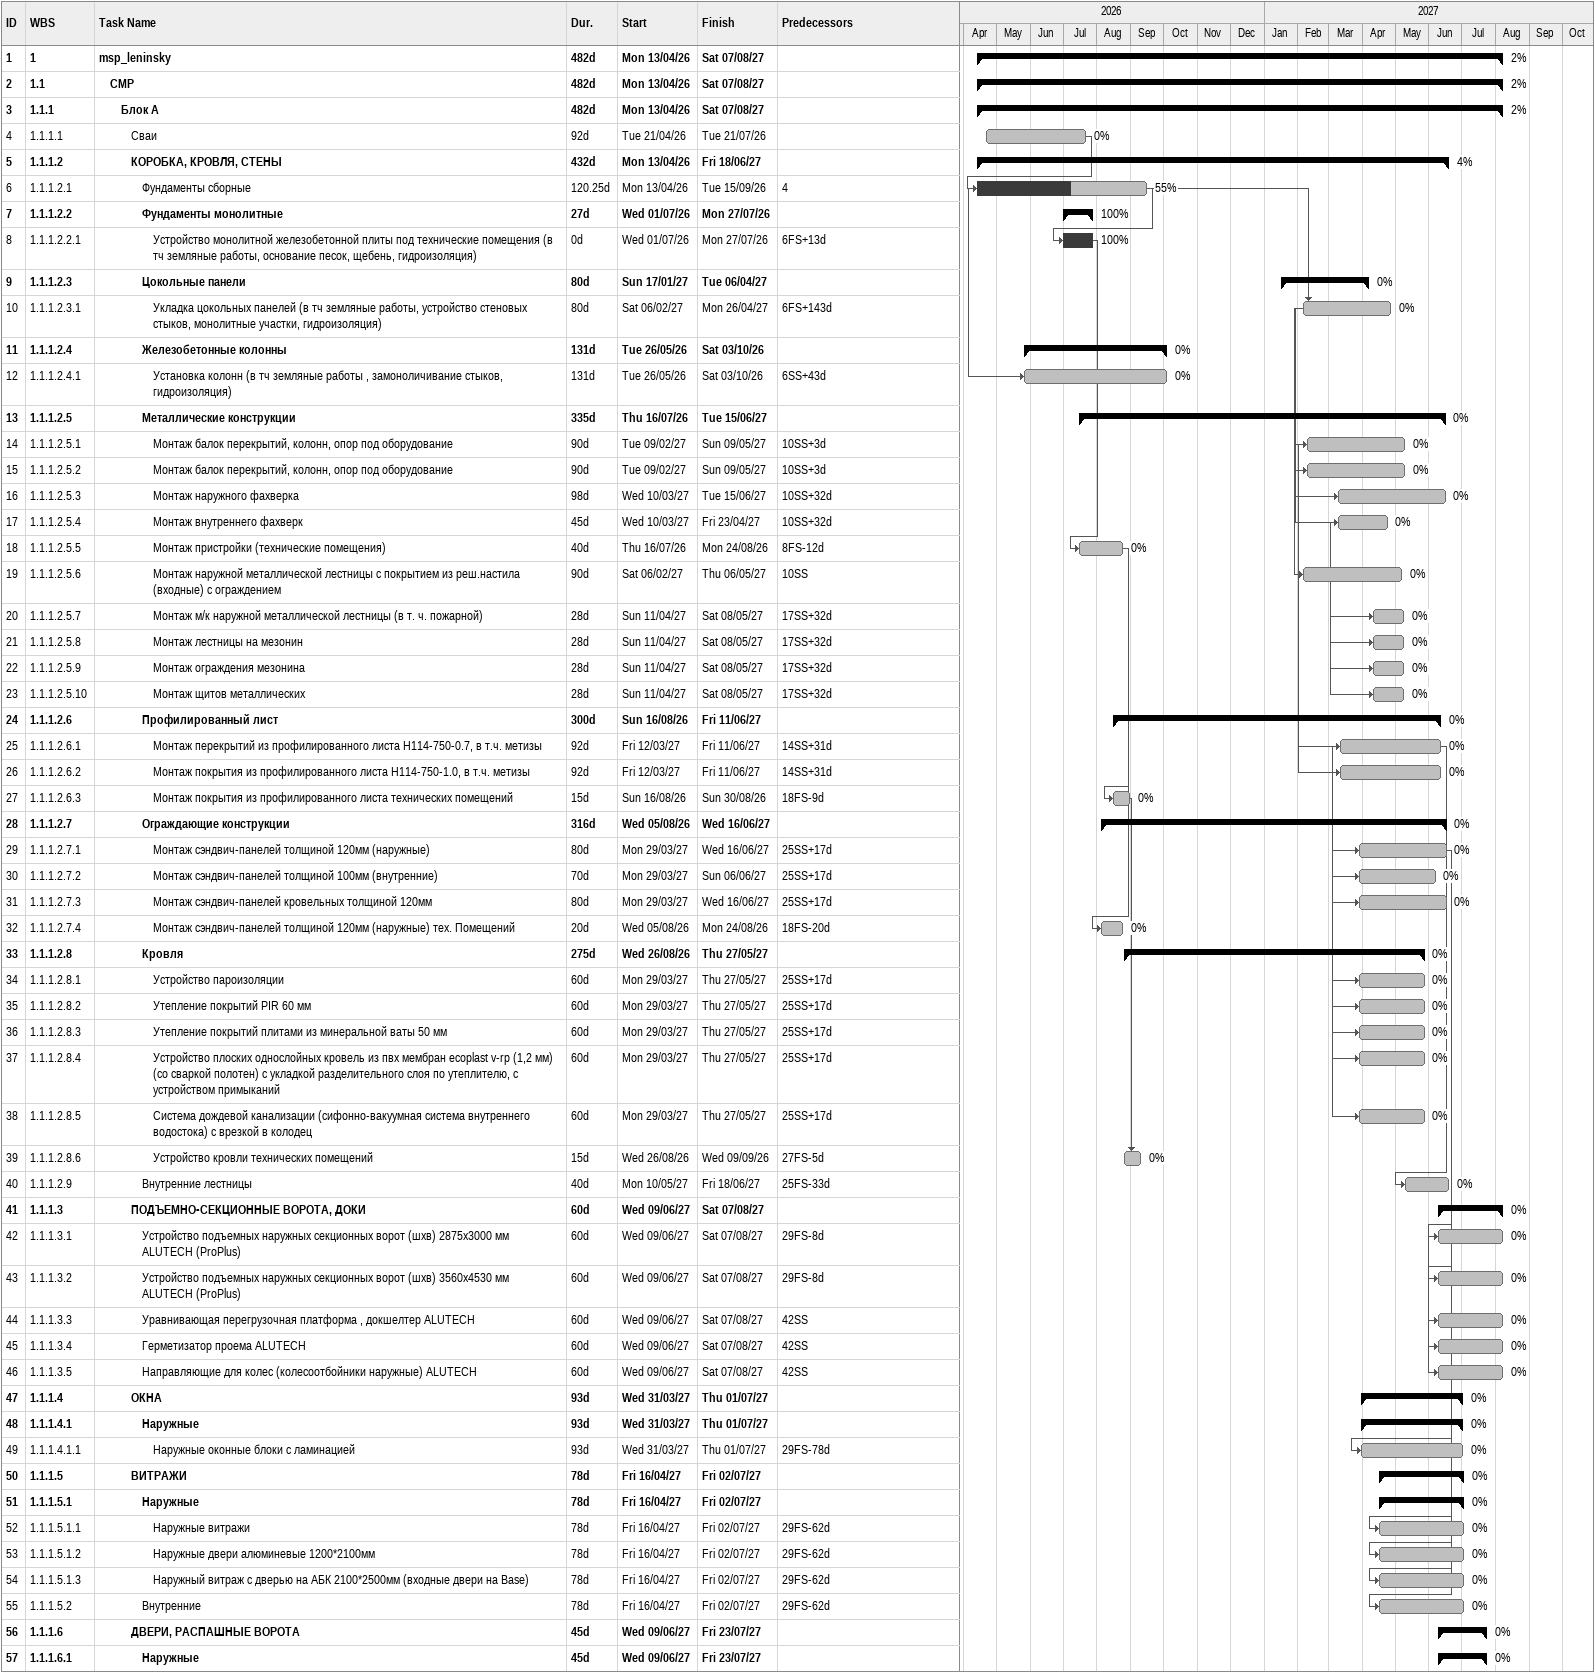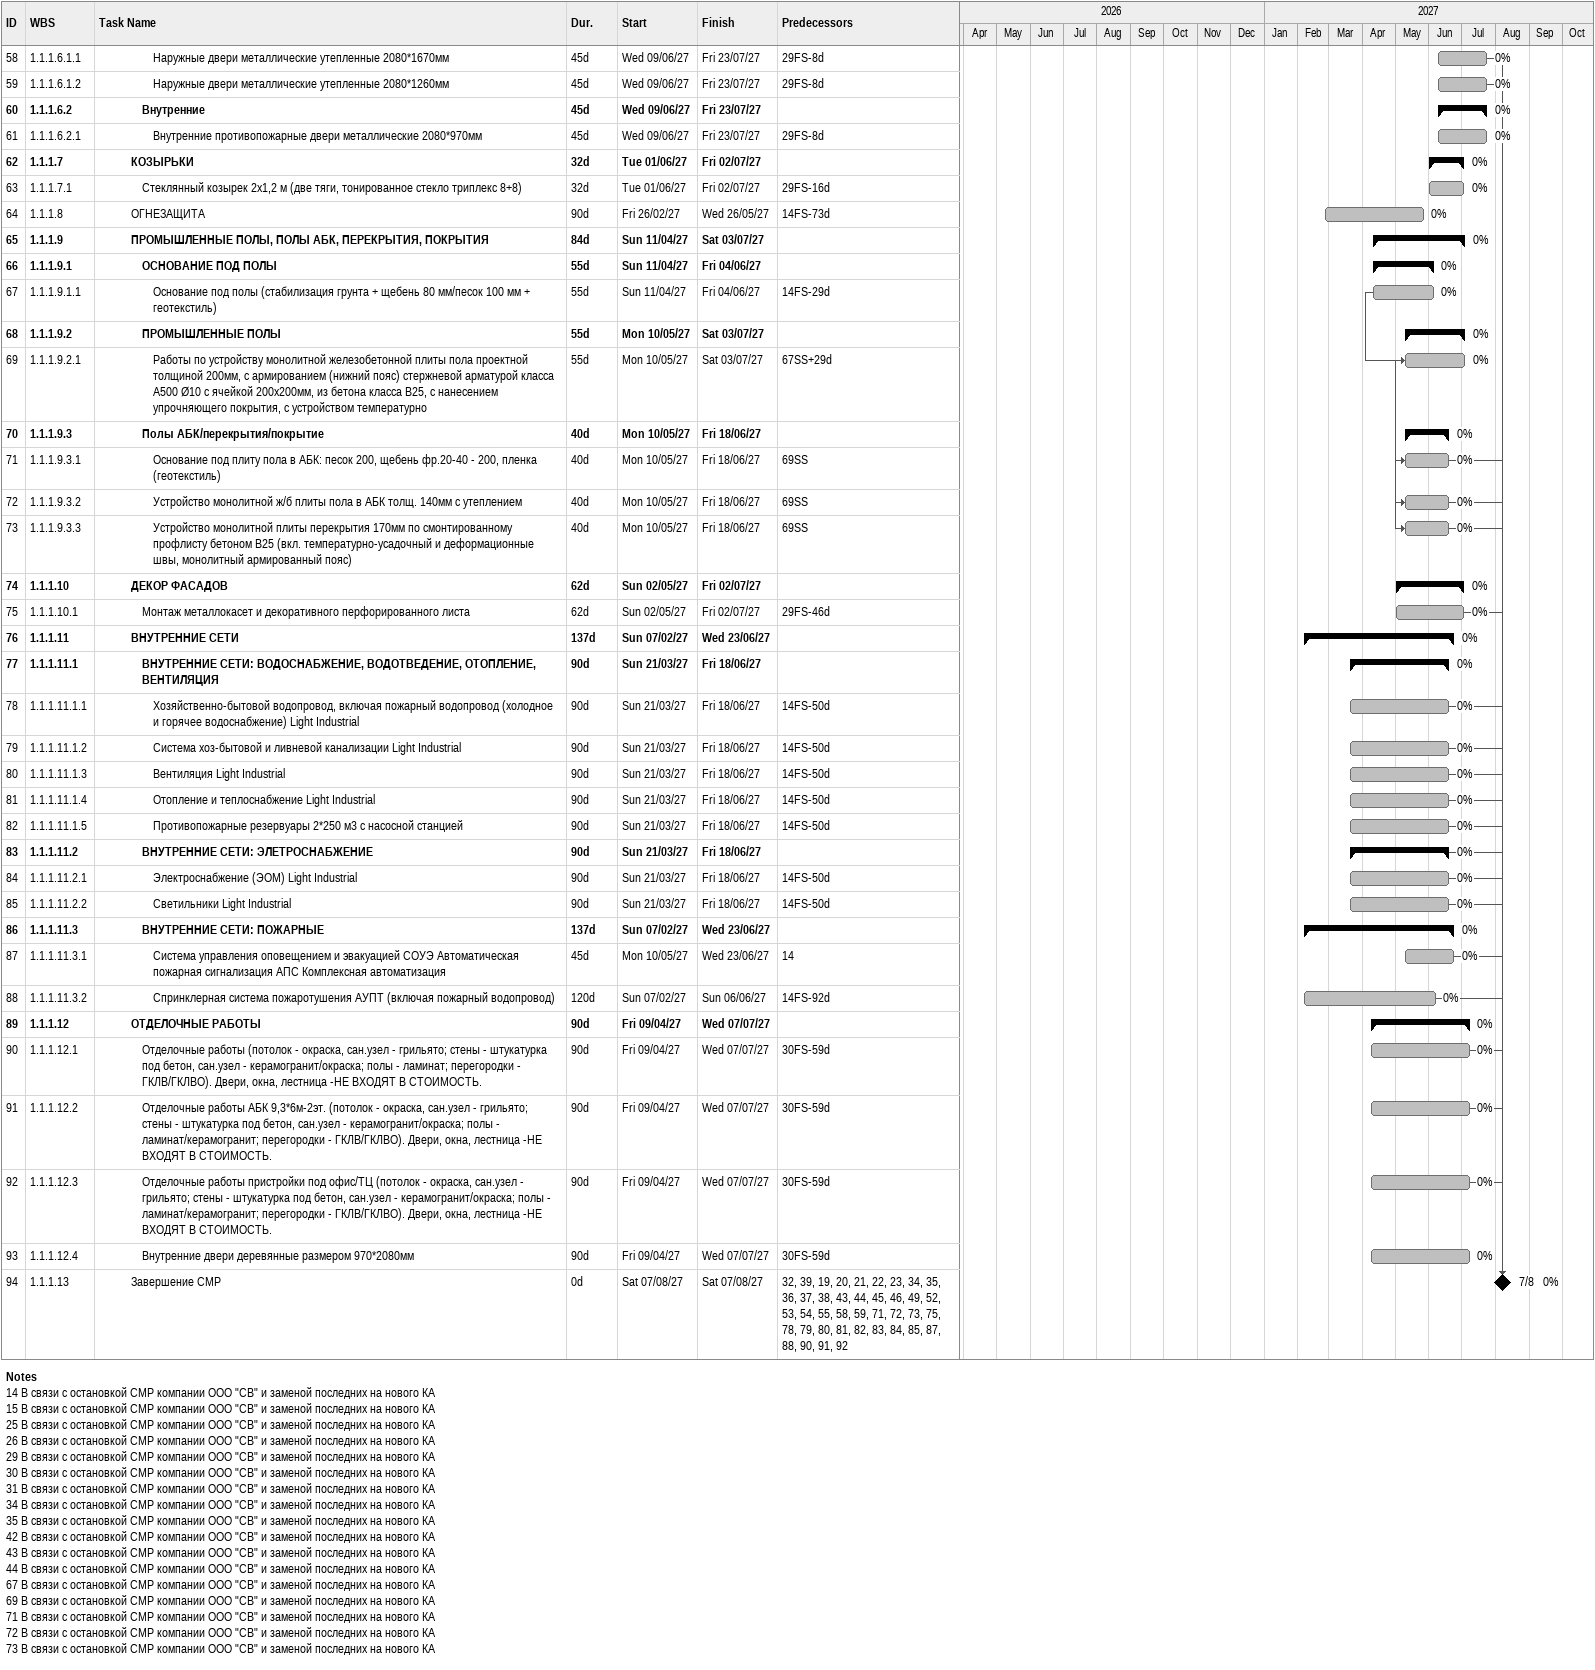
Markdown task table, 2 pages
| ID | WBS | Task | Duration | Start | Finish | Predecessors | % complete |
|---|---|---|---|---|---|---|---|
| 1 | 1 | **msp_leninsky** | 482d | 2026-04-13 | 2027-08-07 |  | 2 |
| 2 | 1.1 | **СМР** | 482d | 2026-04-13 | 2027-08-07 |  | 2 |
| 3 | 1.1.1 | **Блок А** | 482d | 2026-04-13 | 2027-08-07 |  | 2 |
| 4 | 1.1.1.1 | Сваи | 92d | 2026-04-21 | 2026-07-21 |  | 0 |
| 5 | 1.1.1.2 | **КОРОБКА, КРОВЛЯ, СТЕНЫ** | 432d | 2026-04-13 | 2027-06-18 |  | 4 |
| 6 | 1.1.1.2.1 | Фундаменты сборные | 120.25d | 2026-04-13 | 2026-09-15 | 4 | 55 |
| 7 | 1.1.1.2.2 | **Фундаменты монолитные** | 27d | 2026-07-01 | 2026-07-27 |  | 100 |
| 8 | 1.1.1.2.2.1 | Устройство монолитной железобетонной плиты под технические помещения (в тч земляные работы, основание песок, щебень, гидроизоляция) | 0d | 2026-07-01 | 2026-07-27 | 6FS+13d | 100 |
| 9 | 1.1.1.2.3 | **Цокольные панели** | 80d | 2027-01-17 | 2027-04-06 |  | 0 |
| 10 | 1.1.1.2.3.1 | Укладка цокольных панелей (в тч земляные работы, устройство стеновых стыков, монолитные участки, гидроизоляция) | 80d | 2027-02-06 | 2027-04-26 | 6FS+143d | 0 |
| 11 | 1.1.1.2.4 | **Железобетонные колонны** | 131d | 2026-05-26 | 2026-10-03 |  | 0 |
| 12 | 1.1.1.2.4.1 | Установка колонн (в тч земляные работы , замоноличивание стыков, гидроизоляция) | 131d | 2026-05-26 | 2026-10-03 | 6SS+43d | 0 |
| 13 | 1.1.1.2.5 | **Металлические конструкции** | 335d | 2026-07-16 | 2027-06-15 |  | 0 |
| 14 | 1.1.1.2.5.1 | Монтаж балок перекрытий, колонн, опор под оборудование | 90d | 2027-02-09 | 2027-05-09 | 10SS+3d | 0 |
| 15 | 1.1.1.2.5.2 | Монтаж балок перекрытий, колонн, опор под оборудование | 90d | 2027-02-09 | 2027-05-09 | 10SS+3d | 0 |
| 16 | 1.1.1.2.5.3 | Монтаж наружного фахверка | 98d | 2027-03-10 | 2027-06-15 | 10SS+32d | 0 |
| 17 | 1.1.1.2.5.4 | Монтаж внутреннего фахверк | 45d | 2027-03-10 | 2027-04-23 | 10SS+32d | 0 |
| 18 | 1.1.1.2.5.5 | Монтаж пристройки (технические помещения) | 40d | 2026-07-16 | 2026-08-24 | 8FS-12d | 0 |
| 19 | 1.1.1.2.5.6 | Монтаж наружной металлической лестницы с покрытием из реш.настила (входные) с ограждением | 90d | 2027-02-06 | 2027-05-06 | 10SS | 0 |
| 20 | 1.1.1.2.5.7 | Монтаж м/к наружной металлической лестницы (в т. ч. пожарной) | 28d | 2027-04-11 | 2027-05-08 | 17SS+32d | 0 |
| 21 | 1.1.1.2.5.8 | Монтаж лестницы на мезонин | 28d | 2027-04-11 | 2027-05-08 | 17SS+32d | 0 |
| 22 | 1.1.1.2.5.9 | Монтаж ограждения мезонина | 28d | 2027-04-11 | 2027-05-08 | 17SS+32d | 0 |
| 23 | 1.1.1.2.5.10 | Монтаж щитов металлических | 28d | 2027-04-11 | 2027-05-08 | 17SS+32d | 0 |
| 24 | 1.1.1.2.6 | **Профилированный лист** | 300d | 2026-08-16 | 2027-06-11 |  | 0 |
| 25 | 1.1.1.2.6.1 | Монтаж перекрытий из профилированного листа Н114-750-0.7, в т.ч. метизы | 92d | 2027-03-12 | 2027-06-11 | 14SS+31d | 0 |
| 26 | 1.1.1.2.6.2 | Монтаж покрытия из профилированного листа Н114-750-1.0, в т.ч. метизы | 92d | 2027-03-12 | 2027-06-11 | 14SS+31d | 0 |
| 27 | 1.1.1.2.6.3 | Монтаж покрытия из профилированного листа технических помещений | 15d | 2026-08-16 | 2026-08-30 | 18FS-9d | 0 |
| 28 | 1.1.1.2.7 | **Ограждающие конструкции** | 316d | 2026-08-05 | 2027-06-16 |  | 0 |
| 29 | 1.1.1.2.7.1 | Монтаж сэндвич-панелей толщиной 120мм (наружные) | 80d | 2027-03-29 | 2027-06-16 | 25SS+17d | 0 |
| 30 | 1.1.1.2.7.2 | Монтаж сэндвич-панелей толщиной 100мм (внутренние) | 70d | 2027-03-29 | 2027-06-06 | 25SS+17d | 0 |
| 31 | 1.1.1.2.7.3 | Монтаж сэндвич-панелей кровельных толщиной 120мм | 80d | 2027-03-29 | 2027-06-16 | 25SS+17d | 0 |
| 32 | 1.1.1.2.7.4 | Монтаж сэндвич-панелей толщиной 120мм (наружные) тех. Помещений | 20d | 2026-08-05 | 2026-08-24 | 18FS-20d | 0 |
| 33 | 1.1.1.2.8 | **Кровля** | 275d | 2026-08-26 | 2027-05-27 |  | 0 |
| 34 | 1.1.1.2.8.1 | Устройство пароизоляции | 60d | 2027-03-29 | 2027-05-27 | 25SS+17d | 0 |
| 35 | 1.1.1.2.8.2 | Утепление покрытий PIR 60 мм | 60d | 2027-03-29 | 2027-05-27 | 25SS+17d | 0 |
| 36 | 1.1.1.2.8.3 | Утепление покрытий плитами из минеральной ваты 50 мм | 60d | 2027-03-29 | 2027-05-27 | 25SS+17d | 0 |
| 37 | 1.1.1.2.8.4 | Устройство плоских однослойных кровель из пвх мембран ecoplast v-rp (1,2 мм) (со сваркой полотен) с укладкой разделительного слоя по утеплителю, с устройством примыканий | 60d | 2027-03-29 | 2027-05-27 | 25SS+17d | 0 |
| 38 | 1.1.1.2.8.5 | Система дождевой канализации (сифонно-вакуумная система внутреннего водостока) с врезкой в колодец | 60d | 2027-03-29 | 2027-05-27 | 25SS+17d | 0 |
| 39 | 1.1.1.2.8.6 | Устройство кровли технических помещений | 15d | 2026-08-26 | 2026-09-09 | 27FS-5d | 0 |
| 40 | 1.1.1.2.9 | Внутренние лестницы | 40d | 2027-05-10 | 2027-06-18 | 25FS-33d | 0 |
| 41 | 1.1.1.3 | **ПОДЪЕМНО-СЕКЦИОННЫЕ ВОРОТА, ДОКИ** | 60d | 2027-06-09 | 2027-08-07 |  | 0 |
| 42 | 1.1.1.3.1 | Устройство подъемных наружных секционных ворот (шхв) 2875х3000 мм ALUTECH (ProPlus) | 60d | 2027-06-09 | 2027-08-07 | 29FS-8d | 0 |
| 43 | 1.1.1.3.2 | Устройство подъемных наружных секционных ворот (шхв) 3560х4530 мм ALUTECH (ProPlus) | 60d | 2027-06-09 | 2027-08-07 | 29FS-8d | 0 |
| 44 | 1.1.1.3.3 | Уравнивающая перегрузочная платформа , докшелтер ALUTECH | 60d | 2027-06-09 | 2027-08-07 | 42SS | 0 |
| 45 | 1.1.1.3.4 | Герметизатор проема ALUTECH | 60d | 2027-06-09 | 2027-08-07 | 42SS | 0 |
| 46 | 1.1.1.3.5 | Направляющие для колес (колесоотбойники наружные) ALUTECH | 60d | 2027-06-09 | 2027-08-07 | 42SS | 0 |
| 47 | 1.1.1.4 | **ОКНА** | 93d | 2027-03-31 | 2027-07-01 |  | 0 |
| 48 | 1.1.1.4.1 | **Наружные** | 93d | 2027-03-31 | 2027-07-01 |  | 0 |
| 49 | 1.1.1.4.1.1 | Наружные оконные блоки с ламинацией | 93d | 2027-03-31 | 2027-07-01 | 29FS-78d | 0 |
| 50 | 1.1.1.5 | **ВИТРАЖИ** | 78d | 2027-04-16 | 2027-07-02 |  | 0 |
| 51 | 1.1.1.5.1 | **Наружные** | 78d | 2027-04-16 | 2027-07-02 |  | 0 |
| 52 | 1.1.1.5.1.1 | Наружные витражи | 78d | 2027-04-16 | 2027-07-02 | 29FS-62d | 0 |
| 53 | 1.1.1.5.1.2 | Наружные двери алюминевые 1200*2100мм | 78d | 2027-04-16 | 2027-07-02 | 29FS-62d | 0 |
| 54 | 1.1.1.5.1.3 | Наружный витраж с дверью на АБК 2100*2500мм (входные двери на Base) | 78d | 2027-04-16 | 2027-07-02 | 29FS-62d | 0 |
| 55 | 1.1.1.5.2 | Внутренние | 78d | 2027-04-16 | 2027-07-02 | 29FS-62d | 0 |
| 56 | 1.1.1.6 | **ДВЕРИ, РАСПАШНЫЕ ВОРОТА** | 45d | 2027-06-09 | 2027-07-23 |  | 0 |
| 57 | 1.1.1.6.1 | **Наружные** | 45d | 2027-06-09 | 2027-07-23 |  | 0 |
| 58 | 1.1.1.6.1.1 | Наружные двери металлические утепленные 2080*1670мм | 45d | 2027-06-09 | 2027-07-23 | 29FS-8d | 0 |
| 59 | 1.1.1.6.1.2 | Наружные двери металлические утепленные 2080*1260мм | 45d | 2027-06-09 | 2027-07-23 | 29FS-8d | 0 |
| 60 | 1.1.1.6.2 | **Внутренние** | 45d | 2027-06-09 | 2027-07-23 |  | 0 |
| 61 | 1.1.1.6.2.1 | Внутренние противопожарные двери металлические 2080*970мм | 45d | 2027-06-09 | 2027-07-23 | 29FS-8d | 0 |
| 62 | 1.1.1.7 | **КОЗЫРЬКИ** | 32d | 2027-06-01 | 2027-07-02 |  | 0 |
| 63 | 1.1.1.7.1 | Стеклянный козырек 2х1,2 м (две тяги, тонированное стекло триплекс 8+8) | 32d | 2027-06-01 | 2027-07-02 | 29FS-16d | 0 |
| 64 | 1.1.1.8 | ОГНЕЗАЩИТА | 90d | 2027-02-26 | 2027-05-26 | 14FS-73d | 0 |
| 65 | 1.1.1.9 | **ПРОМЫШЛЕННЫЕ ПОЛЫ, ПОЛЫ АБК, ПЕРЕКРЫТИЯ, ПОКРЫТИЯ** | 84d | 2027-04-11 | 2027-07-03 |  | 0 |
| 66 | 1.1.1.9.1 | **ОСНОВАНИЕ ПОД ПОЛЫ** | 55d | 2027-04-11 | 2027-06-04 |  | 0 |
| 67 | 1.1.1.9.1.1 | Основание под полы (стабилизация грунта + щебень 80 мм/песок 100 мм + геотекстиль) | 55d | 2027-04-11 | 2027-06-04 | 14FS-29d | 0 |
| 68 | 1.1.1.9.2 | **ПРОМЫШЛЕННЫЕ ПОЛЫ** | 55d | 2027-05-10 | 2027-07-03 |  | 0 |
| 69 | 1.1.1.9.2.1 | Работы по устройству монолитной железобетонной плиты пола проектной толщиной 200мм, с армированием (нижний пояс) стержневой арматурой класса А500 Ø10 с ячейкой 200х200мм, из бетона класса В25, с нанесением упрочняющего покрытия, с устройством температурно | 55d | 2027-05-10 | 2027-07-03 | 67SS+29d | 0 |
| 70 | 1.1.1.9.3 | **Полы АБК/перекрытия/покрытие** | 40d | 2027-05-10 | 2027-06-18 |  | 0 |
| 71 | 1.1.1.9.3.1 | Основание под плиту пола в АБК: песок 200, щебень фр.20-40 - 200, пленка (геотекстиль) | 40d | 2027-05-10 | 2027-06-18 | 69SS | 0 |
| 72 | 1.1.1.9.3.2 | Устройство монолитной ж/б плиты пола в АБК толщ. 140мм с утеплением | 40d | 2027-05-10 | 2027-06-18 | 69SS | 0 |
| 73 | 1.1.1.9.3.3 | Устройство монолитной плиты перекрытия 170мм по смонтированному профлисту бетоном В25 (вкл. температурно-усадочный и деформационные швы, монолитный армированный пояс) | 40d | 2027-05-10 | 2027-06-18 | 69SS | 0 |
| 74 | 1.1.1.10 | **ДЕКОР ФАСАДОВ** | 62d | 2027-05-02 | 2027-07-02 |  | 0 |
| 75 | 1.1.1.10.1 | Монтаж металлокасет и декоративного перфорированного листа | 62d | 2027-05-02 | 2027-07-02 | 29FS-46d | 0 |
| 76 | 1.1.1.11 | **ВНУТРЕННИЕ СЕТИ** | 137d | 2027-02-07 | 2027-06-23 |  | 0 |
| 77 | 1.1.1.11.1 | **ВНУТРЕННИЕ СЕТИ: ВОДОСНАБЖЕНИЕ, ВОДОТВЕДЕНИЕ, ОТОПЛЕНИЕ, ВЕНТИЛЯЦИЯ** | 90d | 2027-03-21 | 2027-06-18 |  | 0 |
| 78 | 1.1.1.11.1.1 | Хозяйственно-бытовой водопровод, включая пожарный водопровод (холодное и горячее водоснабжение) Light Industrial | 90d | 2027-03-21 | 2027-06-18 | 14FS-50d | 0 |
| 79 | 1.1.1.11.1.2 | Система хоз-бытовой и ливневой канализации Light Industrial | 90d | 2027-03-21 | 2027-06-18 | 14FS-50d | 0 |
| 80 | 1.1.1.11.1.3 | Вентиляция Light Industrial | 90d | 2027-03-21 | 2027-06-18 | 14FS-50d | 0 |
| 81 | 1.1.1.11.1.4 | Отопление и теплоснабжение Light Industrial | 90d | 2027-03-21 | 2027-06-18 | 14FS-50d | 0 |
| 82 | 1.1.1.11.1.5 | Противопожарные резервуары 2*250 м3 с насосной станцией | 90d | 2027-03-21 | 2027-06-18 | 14FS-50d | 0 |
| 83 | 1.1.1.11.2 | **ВНУТРЕННИЕ СЕТИ: ЭЛЕТРОСНАБЖЕНИЕ** | 90d | 2027-03-21 | 2027-06-18 |  | 0 |
| 84 | 1.1.1.11.2.1 | Электроснабжение (ЭОМ) Light Industrial | 90d | 2027-03-21 | 2027-06-18 | 14FS-50d | 0 |
| 85 | 1.1.1.11.2.2 | Светильники Light Industrial | 90d | 2027-03-21 | 2027-06-18 | 14FS-50d | 0 |
| 86 | 1.1.1.11.3 | **ВНУТРЕННИЕ СЕТИ: ПОЖАРНЫЕ** | 137d | 2027-02-07 | 2027-06-23 |  | 0 |
| 87 | 1.1.1.11.3.1 | Система управления оповещением и эвакуацией СОУЭ Автоматическая пожарная сигнализация АПС Комплексная автоматизация | 45d | 2027-05-10 | 2027-06-23 | 14 | 0 |
| 88 | 1.1.1.11.3.2 | Спринклерная система пожаротушения АУПТ (включая пожарный водопровод) | 120d | 2027-02-07 | 2027-06-06 | 14FS-92d | 0 |
| 89 | 1.1.1.12 | **ОТДЕЛОЧНЫЕ РАБОТЫ** | 90d | 2027-04-09 | 2027-07-07 |  | 0 |
| 90 | 1.1.1.12.1 | Отделочные работы (потолок - окраска, сан.узел - грильято; стены - штукатурка под бетон, сан.узел - керамогранит/окраска; полы - ламинат; перегородки - ГКЛВ/ГКЛВО). Двери, окна, лестница -НЕ ВХОДЯТ В СТОИМОСТЬ. | 90d | 2027-04-09 | 2027-07-07 | 30FS-59d | 0 |
| 91 | 1.1.1.12.2 | Отделочные работы АБК 9,3*6м-2эт. (потолок - окраска, сан.узел - грильято; стены - штукатурка под бетон, сан.узел - керамогранит/окраска; полы - ламинат/керамогранит; перегородки - ГКЛВ/ГКЛВО). Двери, окна, лестница -НЕ ВХОДЯТ В СТОИМОСТЬ. | 90d | 2027-04-09 | 2027-07-07 | 30FS-59d | 0 |
| 92 | 1.1.1.12.3 | Отделочные работы пристройки под офис/ТЦ (потолок - окраска, сан.узел - грильято; стены - штукатурка под бетон, сан.узел - керамогранит/окраска; полы - ламинат/керамогранит; перегородки - ГКЛВ/ГКЛВО). Двери, окна, лестница -НЕ ВХОДЯТ В СТОИМОСТЬ. | 90d | 2027-04-09 | 2027-07-07 | 30FS-59d | 0 |
| 93 | 1.1.1.12.4 | Внутренние двери деревянные размером 970*2080мм | 90d | 2027-04-09 | 2027-07-07 | 30FS-59d | 0 |
| 94 | 1.1.1.13 | Завершение СМР | 0d | 2027-08-07 | 2027-08-07 | 32, 39, 19, 20, 21, 22, 23, 34, 35, 36, 37, 38, 43, 44, 45, 46, 49, 52, 53, 54, 55, 58, 59, 71, 72, 73, 75, 78, 79, 80, 81, 82, 83, 84, 85, 87, 88, 90, 91, 92 | 0 |

Notes
- 14: В связи с остановкой СМР компании ООО "СВ" и заменой последних на нового КА
- 15: В связи с остановкой СМР компании ООО "СВ" и заменой последних на нового КА
- 25: В связи с остановкой СМР компании ООО "СВ" и заменой последних на нового КА
- 26: В связи с остановкой СМР компании ООО "СВ" и заменой последних на нового КА
- 29: В связи с остановкой СМР компании ООО "СВ" и заменой последних на нового КА
- 30: В связи с остановкой СМР компании ООО "СВ" и заменой последних на нового КА
- 31: В связи с остановкой СМР компании ООО "СВ" и заменой последних на нового КА
- 34: В связи с остановкой СМР компании ООО "СВ" и заменой последних на нового КА
- 35: В связи с остановкой СМР компании ООО "СВ" и заменой последних на нового КА
- 42: В связи с остановкой СМР компании ООО "СВ" и заменой последних на нового КА
- 43: В связи с остановкой СМР компании ООО "СВ" и заменой последних на нового КА
- 44: В связи с остановкой СМР компании ООО "СВ" и заменой последних на нового КА
- 67: В связи с остановкой СМР компании ООО "СВ" и заменой последних на нового КА
- 69: В связи с остановкой СМР компании ООО "СВ" и заменой последних на нового КА
- 71: В связи с остановкой СМР компании ООО "СВ" и заменой последних на нового КА
- 72: В связи с остановкой СМР компании ООО "СВ" и заменой последних на нового КА
- 73: В связи с остановкой СМР компании ООО "СВ" и заменой последних на нового КА
